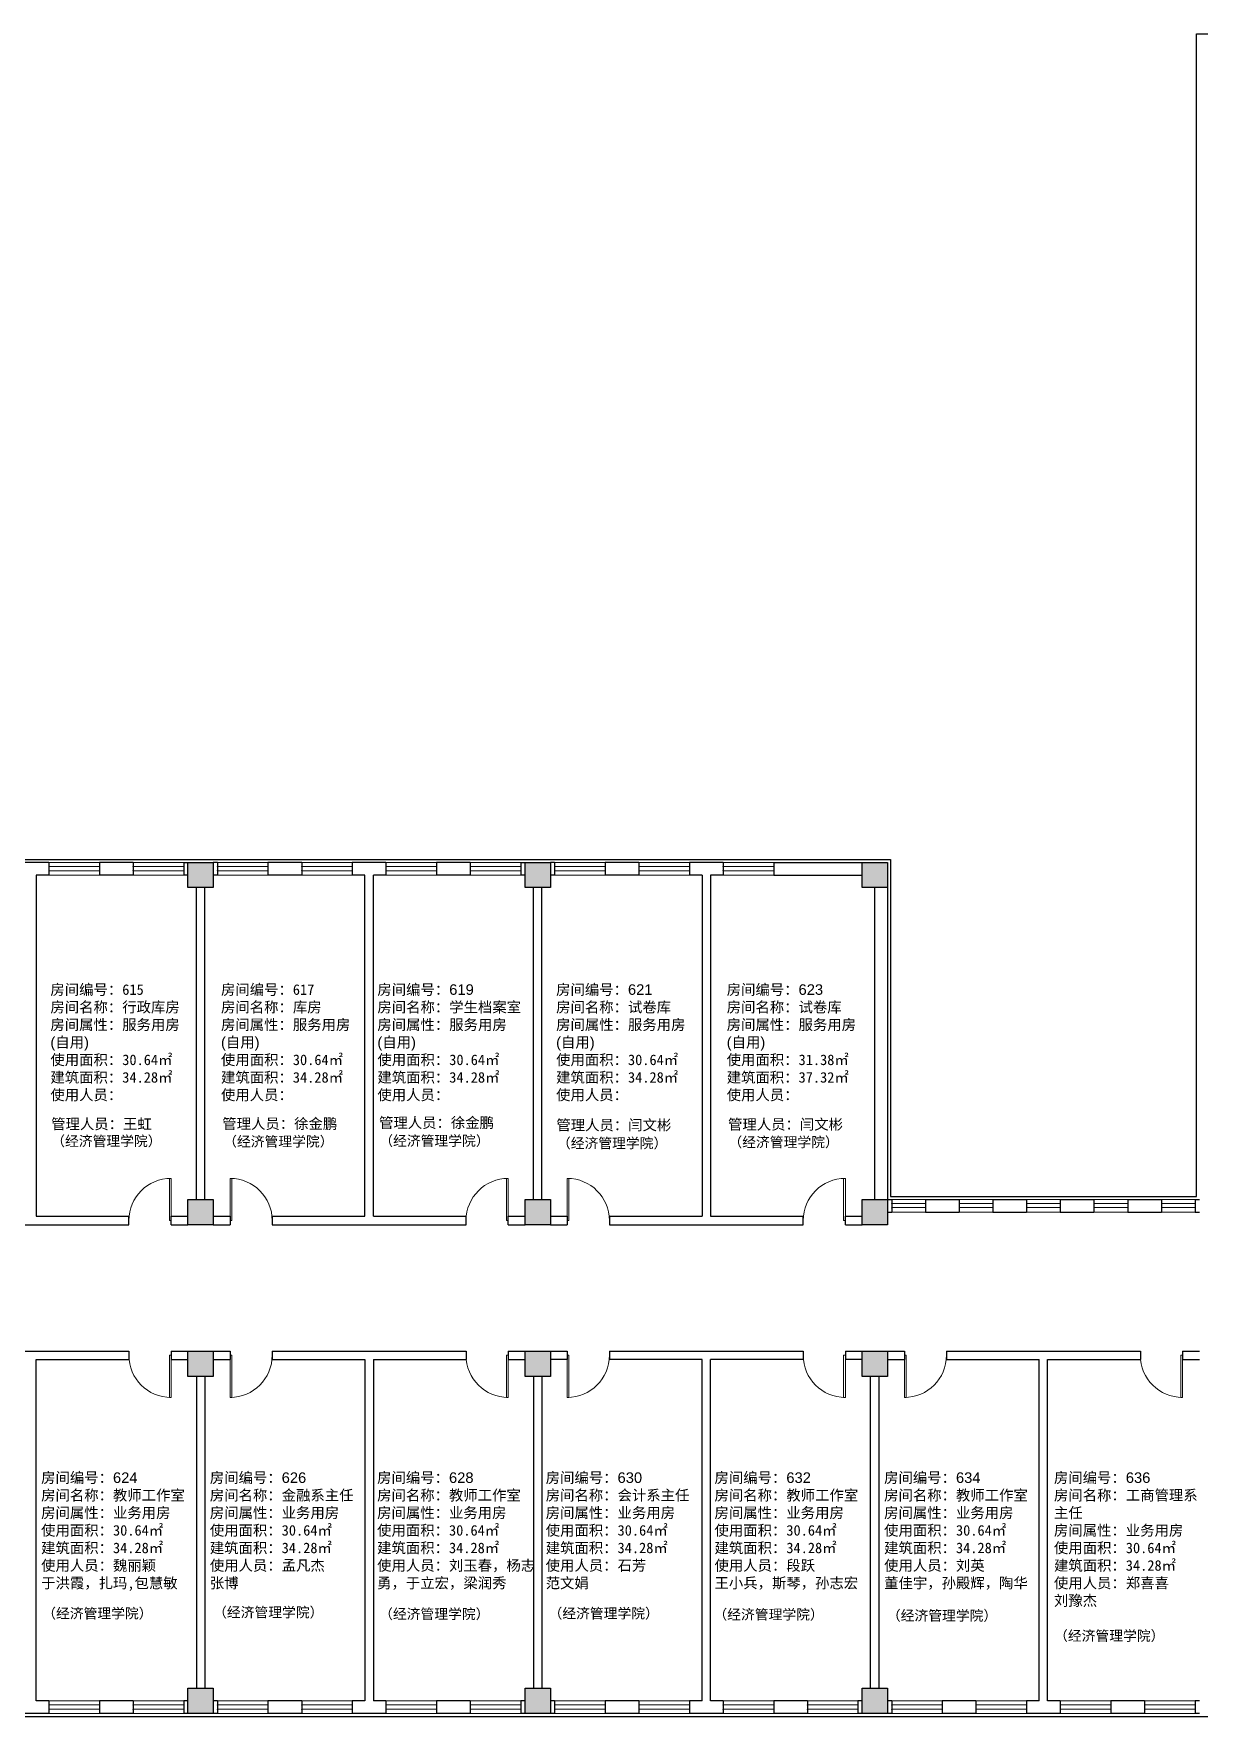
# Model space of a CAD drawing. Header units: millimetres. Extents: x 250667 to 378376, y 130813 to 184650.
# Drawn here: x 324007 to 351667, y 135816 to 175756 of the extents above; entities that cross this region are included whole.
import ezdxf

# ---------------------------------------------------------------- set-up
doc = ezdxf.new("R2010")
doc.units = ezdxf.units.MM
doc.header["$LTSCALE"] = 1000
doc.linetypes.add('CONTINOUS', pattern=[0])
for name, color, linetype in [('填充', 7, 'Continuous'), ('管理人员', 2, 'Continuous'), ('经济管理学院', 66, 'Continuous')]:
    doc.layers.add(name, color=color, linetype=linetype)
for name, color, linetype, lineweight in [('墙体', 30, 'Continuous', 30), ('墙线', 30, 'Continuous', 30), ('文字', 7, 'Continuous', 30), ('柱子', 150, 'Continuous', 30), ('窗线', 131, 'Continuous', 15), ('门线', 154, 'CONTINOUS', 15)]:
    doc.layers.add(name, color=color, linetype=linetype, lineweight=lineweight)
doc.styles.get("Standard").update_dxf_attribs({"font": 'arial.ttf'})

msp = doc.modelspace()

# ---------------------------------------------------------------- hatches: boundary and pattern name
at = {"layer": '填充'}
h = msp.add_hatch(color=7, dxfattribs=at)
h.dxf.hatch_style = 1
h.paths.add_polyline_path([(328267, 156086), (327667, 156086), (327667, 155486), (328267, 155486)])
h = msp.add_hatch(color=7, dxfattribs=at)
h.dxf.hatch_style = 1
h.paths.add_polyline_path([(336267, 156086), (335667, 156086), (335667, 155486), (336267, 155486)])
h = msp.add_hatch(color=7, dxfattribs=at)
h.dxf.hatch_style = 1
h.paths.add_polyline_path([(344267, 156086), (343667, 156086), (343667, 155486), (344267, 155486)])
h = msp.add_hatch(color=7, dxfattribs=at)
h.dxf.hatch_style = 1
h.paths.add_polyline_path([(328267, 148086), (327667, 148086), (327667, 147486), (328267, 147486)])
h = msp.add_hatch(color=7, dxfattribs=at)
h.dxf.hatch_style = 1
h.paths.add_polyline_path([(336267, 148086), (335667, 148086), (335667, 147486), (336267, 147486)])
h = msp.add_hatch(color=7, dxfattribs=at)
h.dxf.hatch_style = 1
h.paths.add_polyline_path([(344267, 148086), (343667, 148086), (343667, 147486), (344267, 147486)])
h = msp.add_hatch(color=7, dxfattribs=at)
h.dxf.hatch_style = 1
h.paths.add_polyline_path([(328267, 144486), (327667, 144486), (327667, 143886), (328267, 143886)])
h = msp.add_hatch(color=7, dxfattribs=at)
h.dxf.hatch_style = 1
h.paths.add_polyline_path([(336267, 144486), (335667, 144486), (335667, 143886), (336267, 143886)])
h = msp.add_hatch(color=7, dxfattribs=at)
h.dxf.hatch_style = 1
h.paths.add_polyline_path([(344267, 144486), (343667, 144486), (343667, 143886), (344267, 143886)])
h = msp.add_hatch(color=7, dxfattribs=at)
h.dxf.hatch_style = 1
h.paths.add_polyline_path([(328267, 136486), (327667, 136486), (327667, 135886), (328267, 135886)])
h = msp.add_hatch(color=7, dxfattribs=at)
h.dxf.hatch_style = 1
h.paths.add_polyline_path([(336267, 136486), (335667, 136486), (335667, 135886), (336267, 135886)])
h = msp.add_hatch(color=7, dxfattribs=at)
h.dxf.hatch_style = 1
h.paths.add_polyline_path([(344267, 136486), (343667, 136486), (343667, 135886), (344267, 135886)])

# ---------------------------------------------------------------- linework, layer by layer
at = {"layer": '墙体'}
for p, q in [((326267, 144486), (326267, 144286)), ((327267, 144486), (327267, 144286)), ((328667, 144486), (328667, 144286)), ((329667, 144486), (329667, 144286)), ((334267, 144486), (334267, 144286)), ((335267, 144486), (335267, 144286)), ((336667, 144486), (336667, 144286)), ((337667, 144486), (337667, 144286)), ((342267, 144486), (342267, 144286)), ((343267, 144486), (343267, 144286)), ((344667, 144486), (344667, 144286)), ((345667, 144486), (345667, 144286)), ((350267, 144486), (350267, 144286)), ((351267, 144486), (351267, 144286))]:
    msp.add_line(p, q, dxfattribs=at)
at = {"layer": '墙线'}
for p, q in [((351597, 175756), (371937, 175756)), ((351597, 148156), (351597, 175756)), ((311637, 156156), (344337, 156156)), ((324367, 156086), (323567, 156086)), ((324367, 155786), (324067, 155786)), ((324067, 155786), (324067, 147686)), ((324367, 156086), (324367, 155786)), ((326367, 156086), (325567, 156086)), ((325567, 156086), (325567, 155786)), ((326367, 155786), (325567, 155786)), ((326367, 156086), (326367, 155786)), ((327566, 156086), (327667, 156086)), ((327567, 156086), (327567, 155786)), ((327667, 155786), (327567, 155786)), ((328367, 156086), (328267, 156086)), ((328367, 155786), (328267, 155786)), ((328367, 156086), (328367, 155786)), ((330367, 156086), (329567, 156086)), ((329567, 156086), (329567, 155786)), ((330367, 155786), (329567, 155786)), ((330367, 156086), (330367, 155786)), ((332367, 156086), (331567, 156086)), ((331567, 156086), (331567, 155786)), ((331867, 155786), (331567, 155786)), ((331867, 147686), (331867, 155786)), ((332367, 155786), (332067, 155786)), ((332067, 147686), (332067, 155786)), ((332367, 156086), (332367, 155786)), ((334367, 156086), (333567, 156086)), ((333567, 156086), (333567, 155786)), ((334367, 155786), (333567, 155786)), ((334367, 156086), (334367, 155786)), ((335567, 156086), (335667, 156086)), ((335567, 156086), (335567, 155786)), ((335667, 155786), (335567, 155786)), ((336367, 156086), (336267, 156086)), ((336367, 155786), (336267, 155786)), ((336367, 156086), (336367, 155786)), ((338367, 156086), (337567, 156086)), ((337567, 156086), (337567, 155786)), ((338367, 155786), (337567, 155786)), ((338367, 156086), (338367, 155786)), ((340367, 156086), (339567, 156086)), ((339567, 156086), (339567, 155786)), ((339867, 155786), (339567, 155786)), ((339867, 155786), (339867, 147686)), ((340367, 155786), (340067, 155786)), ((340067, 155786), (340067, 147686)), ((340367, 156086), (340367, 155786)), ((341567, 156086), (344267, 156086)), ((341567, 156086), (341567, 155786)), ((341567, 155786), (343667, 155786)), ((344267, 156086), (344267, 148086)), ((344337, 156156), (344337, 148156)), ((327867, 148086), (327867, 155486)), ((328067, 148086), (328067, 155486)), ((335867, 148086), (335867, 155486)), ((336067, 148086), (336067, 155486)), ((343967, 148086), (343967, 155486)), ((344267, 148086), (344367, 148086)), ((344267, 147786), (344367, 147786)), ((344337, 148156), (351597, 148156)), ((344367, 148086), (344367, 147786)), ((345167, 148086), (345967, 148086)), ((345167, 148086), (345167, 147786)), ((345167, 147786), (345967, 147786)), ((345967, 148086), (345967, 147786)), ((346767, 148086), (347567, 148086)), ((346767, 148086), (346767, 147786)), ((346767, 147786), (347567, 147786)), ((347567, 148086), (347567, 147786)), ((348367, 148086), (349167, 148086)), ((348367, 148086), (348367, 147786)), ((348367, 147786), (349167, 147786)), ((349167, 148086), (349167, 147786)), ((349967, 148086), (350767, 148086)), ((349967, 148086), (349967, 147786)), ((349967, 147786), (350767, 147786)), ((350767, 148086), (350767, 147786)), ((351567, 148086), (351667, 148086)), ((351567, 148086), (351567, 147786)), ((351567, 147786), (351667, 147786)), ((321667, 147486), (326267, 147486)), ((324067, 147686), (326267, 147686)), ((326267, 147486), (326267, 147686)), ((327267, 147486), (327267, 147686)), ((327267, 147686), (327667, 147686)), ((327267, 147486), (327667, 147486)), ((328267, 147686), (328667, 147686)), ((328267, 147486), (328667, 147486)), ((328667, 147686), (328667, 147486)), ((329667, 147686), (329667, 147486)), ((329667, 147686), (331867, 147686)), ((329667, 147486), (334266, 147486)), ((332067, 147686), (334266, 147686)), ((334266, 147486), (334266, 147686)), ((335266, 147486), (335266, 147686)), ((335266, 147686), (335667, 147686)), ((335266, 147486), (335667, 147486)), ((336267, 147686), (336667, 147686)), ((336267, 147486), (336667, 147486)), ((336667, 147686), (336667, 147486)), ((337667, 147686), (337667, 147486)), ((337667, 147686), (339867, 147686)), ((337667, 147486), (342267, 147486)), ((340067, 147686), (342267, 147686)), ((342267, 147486), (342267, 147686)), ((343267, 147486), (343267, 147686)), ((343267, 147686), (343667, 147686)), ((343267, 147486), (343667, 147486)), ((321667, 144486), (326267, 144486)), ((324067, 144286), (326267, 144286)), ((324067, 136186), (324067, 144286)), ((327267, 144486), (327667, 144486)), ((327267, 144286), (327667, 144286)), ((328267, 144486), (328667, 144486)), ((328267, 144286), (328667, 144286)), ((329667, 144486), (334267, 144486)), ((329667, 144286), (331867, 144286)), ((331867, 144286), (331867, 136186)), ((332067, 144286), (334267, 144286)), ((332067, 144286), (332067, 136186)), ((335267, 144486), (335667, 144486)), ((335267, 144286), (335667, 144286)), ((336267, 144486), (336667, 144486)), ((336667, 144286), (336267, 144286)), ((337667, 144486), (342267, 144486)), ((339867, 144286), (337667, 144286)), ((339867, 136186), (339867, 144286)), ((342267, 144286), (340067, 144286)), ((340067, 136186), (340067, 144286)), ((343267, 144486), (343667, 144486)), ((343667, 144286), (343267, 144286)), ((344267, 144486), (344667, 144486)), ((344267, 144286), (344667, 144286)), ((345667, 144486), (350267, 144486)), ((345667, 144286), (347867, 144286)), ((347867, 136186), (347867, 144286)), ((348067, 144286), (350267, 144286)), ((348067, 136186), (348067, 144286)), ((351267, 144486), (351667, 144486)), ((351267, 144286), (351667, 144286)), ((327867, 143886), (327867, 136486)), ((328067, 143886), (328067, 136486)), ((335867, 143886), (335867, 136486)), ((336067, 143886), (336067, 136486)), ((343867, 136486), (343867, 143886)), ((344067, 136486), (344067, 143886)), ((311597, 135816), (363937, 135816)), ((324367, 135886), (323567, 135886)), ((324367, 136186), (324067, 136186)), ((324367, 136186), (324367, 135886)), ((326367, 136186), (325567, 136186)), ((325567, 136186), (325567, 135886)), ((326367, 135886), (325567, 135886)), ((326367, 136186), (326367, 135886)), ((327667, 136186), (327567, 136186)), ((327567, 136186), (327567, 135886)), ((327667, 135886), (327567, 135886)), ((328367, 136186), (328267, 136186)), ((328367, 135886), (328267, 135886)), ((328367, 136186), (328367, 135886)), ((330367, 136186), (329567, 136186)), ((329567, 136186), (329567, 135886)), ((330367, 135886), (329567, 135886)), ((330367, 136186), (330367, 135886)), ((331867, 136186), (331567, 136186)), ((331567, 136186), (331567, 135886)), ((332367, 135886), (331567, 135886)), ((332367, 136186), (332067, 136186)), ((332367, 136186), (332367, 135886)), ((334367, 136186), (333567, 136186)), ((333567, 136186), (333567, 135886)), ((334367, 135886), (333567, 135886)), ((334367, 136186), (334367, 135886)), ((335667, 136186), (335567, 136186)), ((335567, 136186), (335567, 135886)), ((335667, 135886), (335567, 135886)), ((336367, 136186), (336267, 136186)), ((336367, 135886), (336267, 135886)), ((336367, 136186), (336367, 135886)), ((338367, 136186), (337567, 136186)), ((337567, 136186), (337567, 135886)), ((338367, 135886), (337567, 135886)), ((338367, 136186), (338367, 135886)), ((339867, 136186), (339567, 136186)), ((339567, 136186), (339567, 135886)), ((340367, 135886), (339567, 135886)), ((340367, 136186), (340067, 136186)), ((340367, 136186), (340367, 135886)), ((342367, 136186), (341567, 136186)), ((341567, 136186), (341567, 135886)), ((342367, 135886), (341567, 135886)), ((342367, 136186), (342367, 135886)), ((343667, 136186), (343567, 136186)), ((343567, 136186), (343567, 135886)), ((343667, 135886), (343567, 135886)), ((344367, 136186), (344267, 136186)), ((344367, 135886), (344267, 135886)), ((344367, 136186), (344367, 135886)), ((346367, 136186), (345567, 136186)), ((345567, 136186), (345567, 135886)), ((346367, 135886), (345567, 135886)), ((346367, 136186), (346367, 135886)), ((347867, 136186), (347567, 136186)), ((347567, 136186), (347567, 135886)), ((348367, 135886), (347567, 135886)), ((348367, 136186), (348067, 136186)), ((348367, 136186), (348367, 135886)), ((350367, 136186), (349567, 136186)), ((349567, 136186), (349567, 135886)), ((350367, 135886), (349567, 135886)), ((350367, 136186), (350367, 135886)), ((351667, 136186), (351567, 136186)), ((351567, 136186), (351567, 135886)), ((351667, 135886), (351567, 135886))]:
    msp.add_line(p, q, dxfattribs=at)
at = {"layer": '柱子'}
for p, q in [((327667, 156086), (328267, 156086)), ((327667, 155486), (327667, 156086)), ((328267, 156086), (328267, 155486)), ((335667, 156086), (336267, 156086)), ((335667, 155486), (335667, 156086)), ((336267, 156086), (336267, 155486)), ((343667, 156086), (344267, 156086)), ((343667, 155486), (343667, 156086)), ((344267, 156086), (344267, 155486)), ((328267, 155486), (327667, 155486)), ((336267, 155486), (335667, 155486)), ((344267, 155486), (343667, 155486)), ((327667, 147486), (327667, 148086)), ((327667, 148086), (328267, 148086)), ((328267, 148086), (328267, 147486)), ((335667, 148086), (336267, 148086)), ((335667, 147486), (335667, 148086)), ((336267, 148086), (336267, 147486)), ((343667, 148086), (344267, 148086)), ((343667, 147486), (343667, 148086)), ((344267, 148086), (344267, 147486)), ((328267, 147486), (327667, 147486)), ((336267, 147486), (335667, 147486)), ((344267, 147486), (343667, 147486)), ((327667, 144486), (328267, 144486)), ((327667, 143886), (327667, 144486)), ((328267, 144486), (328267, 143886)), ((335667, 144486), (336267, 144486)), ((335667, 143886), (335667, 144486)), ((336267, 144486), (336267, 143886)), ((343667, 144486), (344267, 144486)), ((343667, 143886), (343667, 144486)), ((344267, 144486), (344267, 143886)), ((328267, 143886), (327667, 143886)), ((336267, 143886), (335667, 143886)), ((344267, 143886), (343667, 143886)), ((327667, 136486), (328267, 136486)), ((327667, 135886), (327667, 136486)), ((328267, 136486), (328267, 135886)), ((335667, 136486), (336267, 136486)), ((335667, 135886), (335667, 136486)), ((336267, 136486), (336267, 135886)), ((343667, 136486), (344267, 136486)), ((343667, 135886), (343667, 136486)), ((344267, 136486), (344267, 135886)), ((328267, 135886), (327667, 135886)), ((336267, 135886), (335667, 135886)), ((344267, 135886), (343667, 135886))]:
    msp.add_line(p, q, dxfattribs=at)
at = {"layer": '窗线'}
for p, q in [((324367, 155786), (324367, 156086)), ((324367, 156086), (325567, 156086)), ((324367, 155986), (325567, 155986)), ((324367, 155886), (325567, 155886)), ((325567, 155786), (324367, 155786)), ((325567, 156086), (325567, 155786)), ((326367, 155786), (326367, 156086)), ((326367, 156086), (327567, 156086)), ((326367, 155986), (327567, 155986)), ((326367, 155886), (327567, 155886)), ((327567, 155786), (326367, 155786)), ((327567, 156086), (327567, 155786)), ((328367, 155786), (328367, 156086)), ((328367, 156086), (329567, 156086)), ((328367, 155986), (329567, 155986)), ((328367, 155886), (329567, 155886)), ((329567, 155786), (328367, 155786)), ((329567, 156086), (329567, 155786)), ((330367, 155786), (330367, 156086)), ((330367, 156086), (331567, 156086)), ((330367, 155986), (331567, 155986)), ((330367, 155886), (331567, 155886)), ((331567, 155786), (330367, 155786)), ((331567, 156086), (331567, 155786)), ((332367, 155786), (332367, 156086)), ((332367, 156086), (333567, 156086)), ((332367, 155986), (333567, 155986)), ((332367, 155886), (333567, 155886)), ((333567, 155786), (332367, 155786)), ((333567, 156086), (333567, 155786)), ((334367, 155786), (334367, 156086)), ((334367, 156086), (335567, 156086)), ((334367, 155986), (335567, 155986)), ((334367, 155886), (335567, 155886)), ((335567, 155786), (334367, 155786)), ((335567, 156086), (335567, 155786)), ((336367, 155786), (336367, 156086)), ((336367, 156086), (337567, 156086)), ((336367, 155986), (337567, 155986)), ((336367, 155886), (337567, 155886)), ((337567, 155786), (336367, 155786)), ((337567, 156086), (337567, 155786)), ((338367, 155786), (338367, 156086)), ((338367, 156086), (339567, 156086)), ((338367, 155986), (339567, 155986)), ((338367, 155886), (339567, 155886)), ((339567, 155786), (338367, 155786)), ((339567, 156086), (339567, 155786)), ((340367, 155786), (340367, 156086)), ((340367, 156086), (341567, 156086)), ((340367, 155986), (341567, 155986)), ((340367, 155886), (341567, 155886)), ((341567, 155786), (340367, 155786)), ((341567, 156086), (341567, 155786)), ((344367, 148086), (344367, 147786)), ((345167, 148086), (344367, 148086)), ((345167, 147993), (344367, 147993)), ((345167, 147893), (344367, 147893)), ((344367, 147786), (345167, 147786)), ((345167, 147786), (345167, 148086)), ((345967, 148086), (345967, 147786)), ((346767, 148086), (345967, 148086)), ((346767, 147993), (345967, 147993)), ((346767, 147893), (345967, 147893)), ((345967, 147786), (346767, 147786)), ((346767, 147786), (346767, 148086)), ((347567, 148086), (347567, 147786)), ((348367, 148086), (347567, 148086)), ((348367, 147993), (347567, 147993)), ((348367, 147893), (347567, 147893)), ((347567, 147786), (348367, 147786)), ((348367, 147786), (348367, 148086)), ((349167, 148086), (349167, 147786)), ((349967, 148086), (349167, 148086)), ((349967, 147993), (349167, 147993)), ((349967, 147893), (349167, 147893)), ((349167, 147786), (349967, 147786)), ((349967, 147786), (349967, 148086)), ((350767, 148086), (350767, 147786)), ((351567, 148086), (350767, 148086)), ((351567, 147993), (350767, 147993)), ((351567, 147893), (350767, 147893)), ((350767, 147786), (351567, 147786)), ((351567, 147786), (351567, 148086)), ((324367, 135886), (324367, 136186)), ((324367, 136186), (325567, 136186)), ((324367, 136086), (325567, 136086)), ((324367, 135986), (325567, 135986)), ((325567, 135886), (324367, 135886)), ((325567, 136186), (325567, 135886)), ((326367, 135886), (326367, 136186)), ((326367, 136186), (327567, 136186)), ((326367, 136086), (327567, 136086)), ((326367, 135986), (327567, 135986)), ((327567, 135886), (326367, 135886)), ((327567, 136186), (327567, 135886)), ((328367, 135886), (328367, 136186)), ((328367, 136186), (329567, 136186)), ((328367, 136086), (329567, 136086)), ((328367, 135986), (329567, 135986)), ((329567, 135886), (328367, 135886)), ((329567, 136186), (329567, 135886)), ((330367, 135886), (330367, 136186)), ((330367, 136186), (331567, 136186)), ((330367, 136086), (331567, 136086)), ((330367, 135986), (331567, 135986)), ((331567, 135886), (330367, 135886)), ((331567, 136186), (331567, 135886)), ((332367, 135886), (332367, 136186)), ((332367, 136186), (333567, 136186)), ((332367, 136086), (333567, 136086)), ((332367, 135986), (333567, 135986)), ((333567, 135886), (332367, 135886)), ((333567, 136186), (333567, 135886)), ((334367, 135886), (334367, 136186)), ((334367, 136186), (335567, 136186)), ((334367, 136086), (335567, 136086)), ((334367, 135986), (335567, 135986)), ((335567, 135886), (334367, 135886)), ((335567, 136186), (335567, 135886)), ((336367, 135886), (336367, 136186)), ((336367, 136186), (337567, 136186)), ((336367, 136086), (337567, 136086)), ((336367, 135986), (337567, 135986)), ((337567, 135886), (336367, 135886)), ((337567, 136186), (337567, 135886)), ((338367, 135886), (338367, 136186)), ((338367, 136186), (339567, 136186)), ((338367, 136086), (339567, 136086)), ((338367, 135986), (339567, 135986)), ((339567, 135886), (338367, 135886)), ((339567, 136186), (339567, 135886)), ((340367, 135886), (340367, 136186)), ((340367, 136186), (341567, 136186)), ((340367, 136086), (341567, 136086)), ((340367, 135986), (341567, 135986)), ((341567, 135886), (340367, 135886)), ((341567, 136186), (341567, 135886)), ((342367, 135886), (342367, 136186)), ((342367, 136186), (343567, 136186)), ((342367, 136086), (343567, 136086)), ((342367, 135986), (343567, 135986)), ((343567, 135886), (342367, 135886)), ((343567, 136186), (343567, 135886)), ((344367, 135886), (344367, 136186)), ((344367, 136186), (345567, 136186)), ((344367, 136086), (345567, 136086)), ((344367, 135986), (345567, 135986)), ((345567, 135886), (344367, 135886)), ((345567, 136186), (345567, 135886)), ((346367, 135886), (346367, 136186)), ((346367, 136186), (347567, 136186)), ((346367, 136086), (347567, 136086)), ((346367, 135986), (347567, 135986)), ((347567, 135886), (346367, 135886)), ((347567, 136186), (347567, 135886)), ((348367, 135886), (348367, 136186)), ((348367, 136186), (349567, 136186)), ((348367, 136086), (349567, 136086)), ((348367, 135986), (349567, 135986)), ((349567, 135886), (348367, 135886)), ((349567, 136186), (349567, 135886)), ((350367, 135886), (350367, 136186)), ((350367, 136186), (351567, 136186)), ((350367, 136086), (351567, 136086)), ((350367, 135986), (351567, 135986)), ((351567, 135886), (350367, 135886)), ((351567, 136186), (351567, 135886))]:
    msp.add_line(p, q, dxfattribs=at)
for p in [(324367, 155986), (324367, 155886), (326367, 155986), (326367, 155886), (328367, 155986), (328367, 155886), (330367, 155986), (330367, 155886), (332367, 155986), (332367, 155886), (334367, 155986), (334367, 155886), (336367, 155986), (336367, 155886), (338367, 155986), (338367, 155886), (340367, 155986), (340367, 155886), (344367, 147986), (344367, 147886), (324367, 136086), (324367, 135986), (326367, 136086), (326367, 135986), (328367, 136086), (328367, 135986), (330367, 136086), (330367, 135986), (332367, 136086), (332367, 135986), (334367, 136086), (334367, 135986), (336367, 136086), (336367, 135986), (338367, 136086), (338367, 135986), (340367, 136086), (340367, 135986), (342367, 136086), (342367, 135986), (344367, 136086), (344367, 135986), (346367, 136086), (346367, 135986), (348367, 136086), (348367, 135986), (350367, 136086), (350367, 135986)]:
    msp.add_point(p, dxfattribs=at)
at = {"layer": '门线'}
for p, q in [((327267, 148586), (327227, 148586)), ((327227, 148586), (327227, 147586)), ((327267, 147586), (327267, 148586)), ((328667, 148586), (328707, 148586)), ((328667, 147586), (328667, 148586)), ((328707, 148586), (328707, 147586)), ((335267, 148586), (335227, 148586)), ((335227, 148586), (335227, 147586)), ((335267, 147586), (335267, 148586)), ((336667, 148586), (336707, 148586)), ((336667, 147586), (336667, 148586)), ((336707, 148586), (336707, 147586)), ((343267, 148586), (343227, 148586)), ((343227, 148586), (343227, 147586)), ((343267, 147586), (343267, 148586)), ((327227, 147586), (327267, 147586)), ((328707, 147586), (328667, 147586)), ((335227, 147586), (335267, 147586)), ((336707, 147586), (336667, 147586)), ((343227, 147586), (343267, 147586)), ((327227, 143386), (327227, 144386)), ((327227, 144386), (327267, 144386)), ((327267, 144386), (327267, 143386)), ((328707, 144386), (328667, 144386)), ((328667, 144386), (328667, 143386)), ((328707, 143386), (328707, 144386)), ((335227, 143386), (335227, 144386)), ((335227, 144386), (335267, 144386)), ((335267, 144386), (335267, 143386)), ((336707, 144386), (336667, 144386)), ((336667, 144386), (336667, 143386)), ((336707, 143386), (336707, 144386)), ((343227, 143386), (343227, 144386)), ((343227, 144386), (343267, 144386)), ((343267, 144386), (343267, 143386)), ((344707, 144386), (344667, 144386)), ((344667, 144386), (344667, 143386)), ((344707, 143386), (344707, 144386)), ((351227, 143386), (351227, 144386)), ((351227, 144386), (351267, 144386)), ((351267, 144386), (351267, 143386)), ((327267, 143386), (327227, 143386)), ((328667, 143386), (328707, 143386)), ((335267, 143386), (335227, 143386)), ((336667, 143386), (336707, 143386)), ((343267, 143386), (343227, 143386)), ((344667, 143386), (344707, 143386)), ((351267, 143386), (351227, 143386))]:
    msp.add_line(p, q, dxfattribs=at)
for centre, start, end in [((327267, 147586), 90, 180), ((328667, 147586), 0, 90), ((335267, 147586), 90, 180), ((336667, 147586), 0, 90), ((343267, 147586), 90, 180), ((327267, 144386), 180, 270), ((328667, 144386), 270, 0), ((335267, 144386), 180, 270), ((336667, 144386), 270, 0), ((343267, 144386), 180, 270), ((344667, 144386), 270, 0), ((351267, 144386), 180, 270)]:
    msp.add_arc(centre, 1000, start, end, dxfattribs=at)

# ---------------------------------------------------------------- texts
at = {"layer": '文字', "char_height": 250, "attachment_point": 1}
for s, width, heights, insert in [('{\\fSimSun|b0|i0|c134|p2;房间编号：615}\\P{\\fSimSun|b0|i0|c134|p2;房间名称：行政库房}\\P{\\fSimSun|b0|i0|c134|p2;房间属性：服务用房}({\\fSimSun|b0|i0|c134|p2;自用})\\P{\\fSimSun|b0|i0|c134|p2;使用面积：30.64\\fSimSun|b0|i0|c129|p2;㎡}\\P{\\fSimSun|b0|i0|c134|p2;建筑面积：34.28\\fSimSun|b0|i0|c129|p2;㎡\\fSimSun|b0|i0|c134|p2;\\P使用人员：}', 3404.99, [0], (324404, 153192)), ('{\\fSimSun|b0|i0|c134|p2;房间编号：617}\\P{\\fSimSun|b0|i0|c134|p2;房间名称：库房}\\P{\\fSimSun|b0|i0|c134|p2;房间属性：服务用房}({\\fSimSun|b0|i0|c134|p2;自用})\\P{\\fSimSun|b0|i0|c134|p2;使用面积：30.64\\fSimSun|b0|i0|c129|p2;㎡}\\P{\\fSimSun|b0|i0|c134|p2;建筑面积：34.28\\fSimSun|b0|i0|c129|p2;㎡\\fSimSun|b0|i0|c134|p2;\\P使用人员：}', 3242.84, [0], (328452, 153192)), ('{\\fSimSun|b0|i0|c134|p2;房间编号：}619\\P{\\fSimSun|b0|i0|c134|p2;房间名称：学生档案室}\\P{\\fSimSun|b0|i0|c134|p2;房间属性：服务用房\\P}({\\fSimSun|b0|i0|c134|p2;自用})\\P{\\fSimSun|b0|i0|c134|p2;使用面积：30.64\\fSimSun|b0|i0|c129|p2;㎡}\\P{\\fSimSun|b0|i0|c134|p2;建筑面积：34.28\\fSimSun|b0|i0|c129|p2;㎡\\fSimSun|b0|i0|c134|p2;\\P使用人员：}', 3665.66, [0], (332163, 153192)), ('{\\fSimSun|b0|i0|c134|p2;房间编号：}621\\P{\\fSimSun|b0|i0|c134|p2;房间名称：试卷库}\\P{\\fSimSun|b0|i0|c134|p2;房间属性：服务用房}({\\fSimSun|b0|i0|c134|p2;自用})\\P{\\fSimSun|b0|i0|c134|p2;使用面积：30.64\\fSimSun|b0|i0|c129|p2;㎡}\\P{\\fSimSun|b0|i0|c134|p2;建筑面积：34.28\\fSimSun|b0|i0|c129|p2;㎡\\fSimSun|b0|i0|c134|p2;\\P使用人员：}', 3186.19, [0], (336404, 153192)), ('{\\fSimSun|b0|i0|c134|p2;房间编号：}623\\P{\\fSimSun|b0|i0|c134|p2;房间名称：试卷库}\\P{\\fSimSun|b0|i0|c134|p2;房间属性：服务用房}({\\fSimSun|b0|i0|c134|p2;自用})\\P{\\fSimSun|b0|i0|c134|p2;使用面积：31.38\\fSimSun|b0|i0|c129|p2;㎡}\\P{\\fSimSun|b0|i0|c134|p2;建筑面积：37.32\\fSimSun|b0|i0|c129|p2;㎡\\fSimSun|b0|i0|c134|p2;\\P使用人员：}', 3325.84, [0], (340452, 153192)), ('{\\fSimSun|b0|i0|c134|p2;房间编号：}624\\P{\\fSimSun|b0|i0|c134|p2;房间名称：教师工作室}\\P{\\fSimSun|b0|i0|c134|p2;房间属性：业务用房}\\P{\\fSimSun|b0|i0|c134|p2;使用面积：30.64\\fSimSun|b0|i0|c129|p2;㎡}\\P{\\fSimSun|b0|i0|c134|p2;建筑面积：34.28\\fSimSun|b0|i0|c129|p2;㎡}\\P{\\fSimSun|b0|i0|c134|p2;使用人员：魏丽颖\\P于洪霞，扎玛,包慧敏}', 3712.95, [0], (324184, 141607)), ('{\\fSimSun|b0|i0|c134|p2;房间编号：}626\\P{\\fSimSun|b0|i0|c134|p2;房间名称：金融系主任}\\P{\\fSimSun|b0|i0|c134|p2;房间属性：业务用房}\\P{\\fSimSun|b0|i0|c134|p2;使用面积：30.64\\fSimSun|b0|i0|c129|p2;㎡}\\P{\\fSimSun|b0|i0|c134|p2;建筑面积：34.28\\fSimSun|b0|i0|c129|p2;㎡}\\P{\\fSimSun|b0|i0|c134|p2;使用人员：孟凡杰\\P张博}', 3800, [3204], (328187, 141607)), ('{\\fSimSun|b0|i0|c134|p2;房间编号：}628\\P{\\fSimSun|b0|i0|c134|p2;房间名称：教师工作室}\\P{\\fSimSun|b0|i0|c134|p2;房间属性：业务用房}\\P{\\fSimSun|b0|i0|c134|p2;使用面积：30.64\\fSimSun|b0|i0|c129|p2;㎡}\\P{\\fSimSun|b0|i0|c134|p2;建筑面积：34.28\\fSimSun|b0|i0|c129|p2;㎡}\\P{\\fSimSun|b0|i0|c134|p2;使用人员：刘玉春，杨志勇，于立宏，梁润秀}', 3800, [0], (332157, 141607)), ('{\\fSimSun|b0|i0|c134|p2;房间编号：}630\\P{\\fSimSun|b0|i0|c134|p2;房间名称：会计系主任}\\P{\\fSimSun|b0|i0|c134|p2;房间属性：业务用房}\\P{\\fSimSun|b0|i0|c134|p2;使用面积：30.64\\fSimSun|b0|i0|c129|p2;㎡}\\P{\\fSimSun|b0|i0|c134|p2;建筑面积：34.28\\fSimSun|b0|i0|c129|p2;㎡}\\P{\\fSimSun|b0|i0|c134|p2;使用人员：石芳\\P范文娟}', 3800, [0], (336157, 141607)), ('{\\fSimSun|b0|i0|c134|p2;房间编号：}632\\P{\\fSimSun|b0|i0|c134|p2;房间名称：教师工作室}\\P{\\fSimSun|b0|i0|c134|p2;房间属性：业务用房}\\P{\\fSimSun|b0|i0|c134|p2;使用面积：30.64\\fSimSun|b0|i0|c129|p2;㎡}\\P{\\fSimSun|b0|i0|c134|p2;建筑面积：34.28\\fSimSun|b0|i0|c129|p2;㎡}\\P{\\fSimSun|b0|i0|c134|p2;使用人员：段跃\\P王小兵，斯琴，孙志宏}', 3734.35, [0], (340162, 141607)), ('{\\fSimSun|b0|i0|c134|p2;房间编号：}634\\P{\\fSimSun|b0|i0|c134|p2;房间名称：教师工作室}\\P{\\fSimSun|b0|i0|c134|p2;房间属性：业务用房}\\P{\\fSimSun|b0|i0|c134|p2;使用面积：30.64\\fSimSun|b0|i0|c129|p2;㎡}\\P{\\fSimSun|b0|i0|c134|p2;建筑面积：34.28\\fSimSun|b0|i0|c129|p2;㎡}\\P{\\fSimSun|b0|i0|c134|p2;使用人员：刘英\\P董佳宇，孙殿辉，陶华}', 3713.85, [0], (344187, 141607)), ('{\\fSimSun|b0|i0|c134|p2;房间编号：}636\\P{\\fSimSun|b0|i0|c134|p2;房间名称：工商管理系主任}\\P{\\fSimSun|b0|i0|c134|p2;房间属性：业务用房}\\P{\\fSimSun|b0|i0|c134|p2;使用面积：30.64\\fSimSun|b0|i0|c129|p2;㎡}\\P{\\fSimSun|b0|i0|c134|p2;建筑面积：34.28\\fSimSun|b0|i0|c129|p2;㎡}\\P{\\fSimSun|b0|i0|c134|p2;使用人员：郑喜喜\\P刘豫杰}', 3713.85, [0], (348217, 141607))]:
    msp.add_mtext_dynamic_manual_height_columns(s, width=width, gutter_width=12.5, heights=heights, dxfattribs=dict(at, insert=insert))
at = {"layer": '管理人员', "char_height": 250, "attachment_point": 1}
for s, insert in [('\\pt3250;{\\fSimSun|b0|i0|c134|p2;管理人员：王虹}', (324422, 150003)), ('\\pt3250;{\\fSimSun|b0|i0|c134|p2;管理人员：徐金鹏}', (328483, 150009)), ('\\pt3250;{\\fSimSun|b0|i0|c134|p2;管理人员：徐金鹏}', (332202, 150033)), ('\\pt3250;{\\fSimSun|b0|i0|c134|p2;管理人员：闫文彬}', (336410, 149977)), ('\\pt3250;{\\fSimSun|b0|i0|c134|p2;管理人员：闫文彬}', (340483, 149993))]:
    msp.add_mtext_dynamic_manual_height_columns(s, width=3567.61, gutter_width=12.5, heights=[0], dxfattribs=dict(at, insert=insert))
at = {"layer": '经济管理学院', "char_height": 240, "attachment_point": 1}
for insert in [(324423, 149592), (328503, 149582), (332208, 149599), (336424, 149542), (340492, 149567), (324209, 138381), (328264, 138407), (332204, 138368), (336223, 138381), (340136, 138355), (344252, 138329), (348220, 137850)]:
    msp.add_mtext_dynamic_manual_height_columns('{\\fSimSun|b0|i0|c134|p2;（经济管理学院）}', width=3260.79, gutter_width=12.5, heights=[0], dxfattribs=dict(at, insert=insert))

doc.saveas('drawing.dxf')
